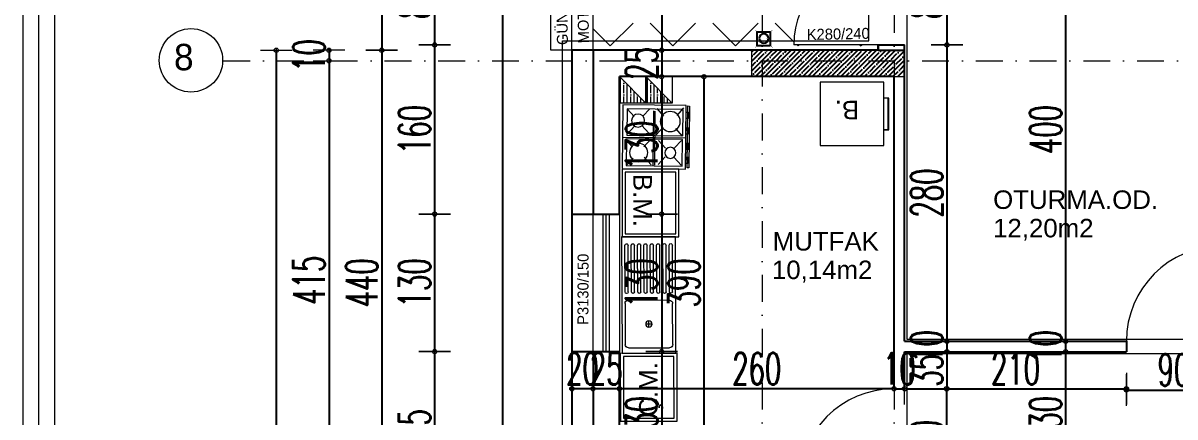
# Model space of a CAD drawing. Header units: millimetres. Extents: x -16104 to 67872, y -88009 to 12107.
# Drawn here: x 13905 to 14996, y 11078 to 11451 of the extents above; entities that cross this region are included whole.
import ezdxf

# ---------------------------------------------------------------- set-up
doc = ezdxf.new("R2010")
doc.units = ezdxf.units.MM
doc.linetypes.add('ACAD_ISO07W100', pattern=[3, 0, -3])
doc.linetypes.add('DASHDOTX2', pattern=[50.8, 25.4, -12.7, 0, -12.7])
doc.layers.get('0').update_dxf_attribs({"color": 241})
for name, color, linetype, lineweight in [('AKS', 1, 'ACAD_ISO07W100', 5), ('akslar', 144, 'Continuous', 20), ('baca', 46, 'Continuous', 5), ('balkon', 6, 'Continuous', 5), ('c05', 32, 'Continuous', 13), ('duvar', 123, 'Continuous', 25), ('emsal&kolon', 1, 'Continuous', 5), ('kapı', 3, 'Continuous', 5), ('OLCU', 54, 'Continuous', 13), ('pencere', 5, 'Continuous', 5), ('POZ', 36, 'Continuous', 18), ('SıVA', 40, 'Continuous', 9), ('tefriş', 30, 'Continuous', 5), ('ÖLÇÜ', 252, 'Continuous', 20)]:
    doc.layers.add(name, color=color, linetype=linetype, lineweight=lineweight)
doc.styles.add('DIM', font='Txttw.shx', dxfattribs={"width": 0.6})
doc.styles.add('M2', font='stylu.ttf', dxfattribs={"height": 10})
doc.dimstyles.new('50', dxfattribs={"dimscale": 0, "dimtxt": 30, "dimasz": 1, "dimexe": 0, "dimexo": 2, "dimgap": 4, "dimtad": 1, "dimdec": 0, "dimzin": 0, "dimdsep": 46, "dimtxsty": 'DIM', "dimblk1": 'DOT', "dimblk2": 'DOT', "dimsah": 1, "dimcen": 1.5, "dimdle": 3, "dimse1": 1, "dimse2": 1, "dimclrd": 256, "dimclre": 9, "dimclrt": 256, "dimadec": 0, "dimazin": 0, "dimtfac": 0.24, "dimtdec": 0, "dimtix": 1, "dimtmove": 2, "dimatfit": 3, "dimldrblk": 'DOT', "dimfxl": 0, "dimtolj": 1, "dimtzin": 15, "dimarcsym": 0})

# ---------------------------------------------------------------- blocks, each defined once
blk = doc.blocks.new('DOT')
for p, q in [((0, 15), (0, -15)), ((-2, 0), (0, 0)), ((2, 0), (0, 0))]:
    blk.add_line(p, q)
blk.add_circle((0, 0), 2)
blk = doc.blocks.new('*D4338')
at = {"layer": 'Defpoints', "color": 0, "transparency": 16777216}
for p in [(14509.7, 11575), (14509.7, 11425), (14509.7, 11425)]:
    blk.add_point(p, dxfattribs=at)
at = {"layer": 'OLCU', "lineweight": -2, "transparency": 16777216}
blk.add_line((14509.7, 11574), (14509.7, 11426), dxfattribs=at)
for p, rotation in [((14509.7, 11575), 90), ((14509.7, 11425), 270)]:
    blk.add_blockref('DOT', p, dxfattribs=dict(at, rotation=rotation))
at = {"layer": 'OLCU', "transparency": 16777216, "insert": (14490.7, 11500), "char_height": 30, "attachment_point": 5, "rotation": 90, "style": 'DIM'}
blk.add_mtext('\\A1;150', dxfattribs=at)
blk = doc.blocks.new('*D4339')
at = {"layer": 'Defpoints', "color": 0, "transparency": 16777216}
for p in [(14509.7, 11425), (14509.7, 11400), (14509.7, 11400)]:
    blk.add_point(p, dxfattribs=at)
at = {"layer": 'OLCU', "lineweight": -2, "transparency": 16777216}
for p, q in [((14509.7, 11426), (14509.7, 11427)), ((14509.7, 11425), (14509.7, 11400)), ((14509.7, 11399), (14509.7, 11398))]:
    blk.add_line(p, q, dxfattribs=at)
for p, rotation in [((14509.7, 11425), 270), ((14509.7, 11400), 90)]:
    blk.add_blockref('DOT', p, dxfattribs=dict(at, rotation=rotation))
at = {"layer": 'OLCU', "transparency": 16777216, "insert": (14490.7, 11412.5), "char_height": 30, "attachment_point": 5, "rotation": 90, "style": 'DIM'}
blk.add_mtext('\\A1;25', dxfattribs=at)
blk = doc.blocks.new('*D4340')
at = {"layer": 'Defpoints', "color": 0, "transparency": 16777216}
for p in [(14469.7, 11400), (14469.7, 11269.9), (14509.7, 11269.9)]:
    blk.add_point(p, dxfattribs=at)
at = {"layer": 'OLCU', "lineweight": -2, "transparency": 16777216}
blk.add_line((14509.7, 11399), (14509.7, 11270.9), dxfattribs=at)
for p, rotation in [((14509.7, 11400), 90), ((14509.7, 11269.9), 270)]:
    blk.add_blockref('DOT', p, dxfattribs=dict(at, rotation=rotation))
at = {"layer": 'OLCU', "transparency": 16777216, "insert": (14490.7, 11335), "char_height": 30, "attachment_point": 5, "rotation": 90, "style": 'DIM'}
blk.add_mtext('\\A1;130', dxfattribs=at)
blk = doc.blocks.new('*D4341')
at = {"layer": 'Defpoints', "color": 0, "transparency": 16777216}
for p in [(14469.7, 11269.9), (14469.7, 11139.9), (14509.7, 11139.9)]:
    blk.add_point(p, dxfattribs=at)
at = {"layer": 'OLCU', "lineweight": -2, "transparency": 16777216}
blk.add_line((14509.7, 11268.9), (14509.7, 11140.9), dxfattribs=at)
for p, rotation in [((14509.7, 11269.9), 90), ((14509.7, 11139.9), 270)]:
    blk.add_blockref('DOT', p, dxfattribs=dict(at, rotation=rotation))
at = {"layer": 'OLCU', "transparency": 16777216, "insert": (14490.7, 11204.9), "char_height": 30, "attachment_point": 5, "rotation": 90, "style": 'DIM'}
blk.add_mtext('\\A1;130', dxfattribs=at)
blk = doc.blocks.new('*D4027')
at = {"layer": 'Defpoints', "color": 0, "transparency": 16777216}
for p in [(14469.7, 11139.9), (14469.7, 11009.7), (14509.7, 11009.7)]:
    blk.add_point(p, dxfattribs=at)
at = {"layer": 'OLCU', "lineweight": -2, "transparency": 16777216}
blk.add_line((14509.7, 11138.9), (14509.7, 11010.7), dxfattribs=at)
for p, rotation in [((14509.7, 11139.9), 90), ((14509.7, 11009.7), 270)]:
    blk.add_blockref('DOT', p, dxfattribs=dict(at, rotation=rotation))
at = {"layer": 'OLCU', "transparency": 16777216, "insert": (14490.7, 11074.8), "char_height": 30, "attachment_point": 5, "rotation": 90, "style": 'DIM'}
blk.add_mtext('\\A1;130', dxfattribs=at)
blk = doc.blocks.new('*D4030')
at = {"layer": 'Defpoints', "color": 0, "transparency": 16777216}
for p in [(14519.7, 11400), (14524.7, 11009.7), (14549.7, 11009.7)]:
    blk.add_point(p, dxfattribs=at)
at = {"layer": 'OLCU', "lineweight": -2, "transparency": 16777216}
blk.add_line((14549.7, 11399), (14549.7, 11010.7), dxfattribs=at)
for p, rotation in [((14549.7, 11400), 90), ((14549.7, 11009.7), 270)]:
    blk.add_blockref('DOT', p, dxfattribs=dict(at, rotation=rotation))
at = {"layer": 'OLCU', "transparency": 16777216, "insert": (14530.7, 11204.9), "char_height": 30, "attachment_point": 5, "rotation": 90, "style": 'DIM'}
blk.add_mtext('\\A1;390', dxfattribs=at)
blk = doc.blocks.new('*D4037')
at = {"layer": 'Defpoints', "color": 0, "transparency": 16777216}
for p in [(14723, 11510), (14723, 11430), (14779.7, 11430)]:
    blk.add_point(p, dxfattribs=at)
at = {"layer": 'OLCU', "lineweight": -2, "transparency": 16777216}
blk.add_line((14779.7, 11509), (14779.7, 11431), dxfattribs=at)
for p, rotation in [((14779.7, 11510), 90), ((14779.7, 11430), 270)]:
    blk.add_blockref('DOT', p, dxfattribs=dict(at, rotation=rotation))
at = {"layer": 'OLCU', "transparency": 16777216, "insert": (14760.7, 11470), "char_height": 30, "attachment_point": 5, "rotation": 90, "style": 'DIM'}
blk.add_mtext('\\A1;80', dxfattribs=at)
blk = doc.blocks.new('*D4347')
at = {"layer": 'Defpoints', "color": 0, "transparency": 16777216}
for p in [(14739.7, 11430), (14739.7, 11149.7), (14779.7, 11149.7)]:
    blk.add_point(p, dxfattribs=at)
at = {"layer": 'OLCU', "lineweight": -2, "transparency": 16777216}
blk.add_line((14779.7, 11429), (14779.7, 11150.7), dxfattribs=at)
for p, rotation in [((14779.7, 11430), 90), ((14779.7, 11149.7), 270)]:
    blk.add_blockref('DOT', p, dxfattribs=dict(at, rotation=rotation))
at = {"layer": 'OLCU', "transparency": 16777216, "insert": (14760.7, 11289.9), "char_height": 30, "attachment_point": 5, "rotation": 90, "style": 'DIM'}
blk.add_mtext('\\A1;280', dxfattribs=at)
blk = doc.blocks.new('*D4038')
at = {"layer": 'Defpoints', "color": 0, "transparency": 16777216}
for p in [(14779.7, 11149.7), (14779.7, 11139.7), (14779.7, 11139.7)]:
    blk.add_point(p, dxfattribs=at)
at = {"layer": 'OLCU', "lineweight": -2, "transparency": 16777216}
for p, q in [((14779.7, 11150.7), (14779.7, 11151.7)), ((14779.7, 11149.7), (14779.7, 11139.7)), ((14779.7, 11138.7), (14779.7, 11137.7))]:
    blk.add_line(p, q, dxfattribs=at)
for p, rotation in [((14779.7, 11149.7), 270), ((14779.7, 11139.7), 90)]:
    blk.add_blockref('DOT', p, dxfattribs=dict(at, rotation=rotation))
at = {"layer": 'OLCU', "transparency": 16777216, "insert": (14760.7, 11144.7), "char_height": 30, "attachment_point": 5, "rotation": 90, "style": 'DIM'}
blk.add_mtext('\\A1;10', dxfattribs=at)
blk = doc.blocks.new('*D4348')
at = {"layer": 'Defpoints', "color": 0, "transparency": 16777216}
for p in [(14739.7, 11139.7), (14739.7, 11104.7), (14779.7, 11104.7)]:
    blk.add_point(p, dxfattribs=at)
at = {"layer": 'OLCU', "lineweight": -2, "transparency": 16777216}
for p, q in [((14779.7, 11140.7), (14779.7, 11141.7)), ((14779.7, 11139.7), (14779.7, 11104.7)), ((14779.7, 11103.7), (14779.7, 11102.7))]:
    blk.add_line(p, q, dxfattribs=at)
for p, rotation in [((14779.7, 11139.7), 270), ((14779.7, 11104.7), 90)]:
    blk.add_blockref('DOT', p, dxfattribs=dict(at, rotation=rotation))
at = {"layer": 'OLCU', "transparency": 16777216, "insert": (14760.7, 11122.2), "char_height": 30, "attachment_point": 5, "rotation": 90, "style": 'DIM'}
blk.add_mtext('\\A1;35', dxfattribs=at)
blk = doc.blocks.new('*D4039')
at = {"layer": 'Defpoints', "color": 0, "transparency": 16777216}
for p in [(14739.7, 11104.7), (14739.7, 11014.7), (14779.3, 11014.7)]:
    blk.add_point(p, dxfattribs=at)
at = {"layer": 'OLCU', "lineweight": -2, "transparency": 16777216}
blk.add_line((14779.3, 11103.7), (14779.3, 11015.7), dxfattribs=at)
for p, rotation in [((14779.3, 11104.7), 90), ((14779.3, 11014.7), 270)]:
    blk.add_blockref('DOT', p, dxfattribs=dict(at, rotation=rotation))
at = {"layer": 'OLCU', "transparency": 16777216, "insert": (14760.3, 11059.7), "char_height": 30, "attachment_point": 5, "rotation": 90, "style": 'DIM'}
blk.add_mtext('\\A1;90', dxfattribs=at)
blk = doc.blocks.new('*D4349')
at = {"layer": 'Defpoints', "color": 0, "transparency": 16777216}
for p in [(14892.2, 11550), (14892.2, 11149.7), (14892.2, 11149.7)]:
    blk.add_point(p, dxfattribs=at)
at = {"layer": 'OLCU', "lineweight": -2, "transparency": 16777216}
blk.add_line((14892.2, 11549), (14892.2, 11150.7), dxfattribs=at)
for p, rotation in [((14892.2, 11550), 90), ((14892.2, 11149.7), 270)]:
    blk.add_blockref('DOT', p, dxfattribs=dict(at, rotation=rotation))
at = {"layer": 'OLCU', "transparency": 16777216, "insert": (14873.2, 11349.9), "char_height": 30, "attachment_point": 5, "rotation": 90, "style": 'DIM'}
blk.add_mtext('\\A1;400', dxfattribs=at)
blk = doc.blocks.new('*D4044')
at = {"layer": 'Defpoints', "color": 0, "transparency": 16777216}
for p in [(14892.2, 11149.7), (14892.2, 11139.7), (14892.2, 11139.7)]:
    blk.add_point(p, dxfattribs=at)
at = {"layer": 'OLCU', "lineweight": -2, "transparency": 16777216}
for p, q in [((14892.2, 11150.7), (14892.2, 11151.7)), ((14892.2, 11149.7), (14892.2, 11139.7)), ((14892.2, 11138.7), (14892.2, 11137.7))]:
    blk.add_line(p, q, dxfattribs=at)
for p, rotation in [((14892.2, 11149.7), 270), ((14892.2, 11139.7), 90)]:
    blk.add_blockref('DOT', p, dxfattribs=dict(at, rotation=rotation))
at = {"layer": 'OLCU', "transparency": 16777216, "insert": (14873.2, 11144.7), "char_height": 30, "attachment_point": 5, "rotation": 90, "style": 'DIM'}
blk.add_mtext('\\A1;10', dxfattribs=at)
blk = doc.blocks.new('*D4045')
at = {"layer": 'Defpoints', "color": 0, "transparency": 16777216}
for p in [(14892.2, 11139.7), (14892.2, 11009.7), (14892.2, 11009.7)]:
    blk.add_point(p, dxfattribs=at)
at = {"layer": 'OLCU', "lineweight": -2, "transparency": 16777216}
blk.add_line((14892.2, 11138.7), (14892.2, 11010.7), dxfattribs=at)
for p, rotation in [((14892.2, 11139.7), 90), ((14892.2, 11009.7), 270)]:
    blk.add_blockref('DOT', p, dxfattribs=dict(at, rotation=rotation))
at = {"layer": 'OLCU', "transparency": 16777216, "insert": (14873.2, 11074.7), "char_height": 30, "attachment_point": 5, "rotation": 90, "style": 'DIM'}
blk.add_mtext('\\A1;130', dxfattribs=at)
blk = doc.blocks.new('*D4083')
at = {"layer": 'Defpoints', "color": 0, "transparency": 16777216}
for p in [(14729.7, 11104.7), (14739.7, 11104.7), (14739.7, 11104.7)]:
    blk.add_point(p, dxfattribs=at)
at = {"layer": 'OLCU', "lineweight": -2, "transparency": 16777216}
for p, q in [((14728.7, 11104.7), (14727.7, 11104.7)), ((14729.7, 11104.7), (14739.7, 11104.7)), ((14740.7, 11104.7), (14741.7, 11104.7))]:
    blk.add_line(p, q, dxfattribs=at)
blk.add_blockref('DOT', (14729.7, 11104.7), dxfattribs=at)
at = {"layer": 'OLCU', "lineweight": -2, "transparency": 16777216, "rotation": 180}
blk.add_blockref('DOT', (14739.7, 11104.7), dxfattribs=at)
at = {"layer": 'OLCU', "transparency": 16777216, "insert": (14734.7, 11123.7), "char_height": 30, "attachment_point": 5, "style": 'DIM'}
blk.add_mtext('\\A1;10', dxfattribs=at)
blk = doc.blocks.new('*D4084')
at = {"layer": 'Defpoints', "color": 0, "transparency": 16777216}
for p in [(14469.7, 11104.7), (14469.7, 11104.7), (14729.7, 11104.7)]:
    blk.add_point(p, dxfattribs=at)
at = {"layer": 'OLCU', "lineweight": -2, "transparency": 16777216}
blk.add_line((14728.7, 11104.7), (14470.7, 11104.7), dxfattribs=at)
at = {"layer": 'OLCU', "lineweight": -2, "transparency": 16777216, "rotation": 180}
blk.add_blockref('DOT', (14469.7, 11104.7), dxfattribs=at)
at = {"layer": 'OLCU', "lineweight": -2, "transparency": 16777216}
blk.add_blockref('DOT', (14729.7, 11104.7), dxfattribs=at)
at = {"layer": 'OLCU', "transparency": 16777216, "insert": (14599.7, 11123.7), "char_height": 30, "attachment_point": 5, "style": 'DIM'}
blk.add_mtext('\\A1;260', dxfattribs=at)
blk = doc.blocks.new('*D4085')
at = {"layer": 'Defpoints', "color": 0, "transparency": 16777216}
for p in [(14444.7, 11104.7), (14444.7, 11104.7), (14469.7, 11104.7)]:
    blk.add_point(p, dxfattribs=at)
at = {"layer": 'OLCU', "lineweight": -2, "transparency": 16777216}
for p, q in [((14443.7, 11104.7), (14442.7, 11104.7)), ((14469.7, 11104.7), (14444.7, 11104.7)), ((14470.7, 11104.7), (14471.7, 11104.7))]:
    blk.add_line(p, q, dxfattribs=at)
blk.add_blockref('DOT', (14444.7, 11104.7), dxfattribs=at)
at = {"layer": 'OLCU', "lineweight": -2, "transparency": 16777216, "rotation": 180}
blk.add_blockref('DOT', (14469.7, 11104.7), dxfattribs=at)
at = {"layer": 'OLCU', "transparency": 16777216, "insert": (14457.2, 11123.7), "char_height": 30, "attachment_point": 5, "style": 'DIM'}
blk.add_mtext('\\A1;25', dxfattribs=at)
blk = doc.blocks.new('*D4086')
at = {"layer": 'Defpoints', "color": 0, "transparency": 16777216}
for p in [(14424.7, 11104.7), (14424.7, 11104.7), (14444.7, 11104.7)]:
    blk.add_point(p, dxfattribs=at)
at = {"layer": 'OLCU', "lineweight": -2, "transparency": 16777216}
for p, q in [((14423.7, 11104.7), (14422.7, 11104.7)), ((14444.7, 11104.7), (14424.7, 11104.7)), ((14445.7, 11104.7), (14446.7, 11104.7))]:
    blk.add_line(p, q, dxfattribs=at)
blk.add_blockref('DOT', (14424.7, 11104.7), dxfattribs=at)
at = {"layer": 'OLCU', "lineweight": -2, "transparency": 16777216, "rotation": 180}
blk.add_blockref('DOT', (14444.7, 11104.7), dxfattribs=at)
at = {"layer": 'OLCU', "transparency": 16777216, "insert": (14434.7, 11123.7), "char_height": 30, "attachment_point": 5, "style": 'DIM'}
blk.add_mtext('\\A1;20', dxfattribs=at)
blk = doc.blocks.new('*D4382')
at = {"layer": 'Defpoints', "color": 0, "transparency": 16777216}
for p in [(14739.7, 11139.7), (14949.7, 11139.7), (14949.7, 11104.8)]:
    blk.add_point(p, dxfattribs=at)
at = {"layer": 'OLCU', "lineweight": -2, "transparency": 16777216}
blk.add_line((14740.7, 11104.8), (14948.7, 11104.8), dxfattribs=at)
at = {"layer": 'OLCU', "lineweight": -2, "transparency": 16777216, "rotation": 180}
blk.add_blockref('DOT', (14739.7, 11104.8), dxfattribs=at)
at = {"layer": 'OLCU', "lineweight": -2, "transparency": 16777216}
blk.add_blockref('DOT', (14949.7, 11104.8), dxfattribs=at)
at = {"layer": 'OLCU', "transparency": 16777216, "insert": (14844.7, 11123.8), "char_height": 30, "attachment_point": 5, "style": 'DIM'}
blk.add_mtext('\\A1;210', dxfattribs=at)
blk = doc.blocks.new('*D4383')
at = {"layer": 'Defpoints', "color": 0, "transparency": 16777216}
for p in [(14949.7, 11139.7), (15039.7, 11139.7), (15039.7, 11103.5)]:
    blk.add_point(p, dxfattribs=at)
at = {"layer": 'OLCU', "lineweight": -2, "transparency": 16777216}
blk.add_line((14950.7, 11103.5), (15038.7, 11103.5), dxfattribs=at)
at = {"layer": 'OLCU', "lineweight": -2, "transparency": 16777216, "rotation": 180}
blk.add_blockref('DOT', (14949.7, 11103.5), dxfattribs=at)
at = {"layer": 'OLCU', "lineweight": -2, "transparency": 16777216}
blk.add_blockref('DOT', (15039.7, 11103.5), dxfattribs=at)
at = {"layer": 'OLCU', "transparency": 16777216, "insert": (14994.7, 11122.5), "char_height": 30, "attachment_point": 5, "style": 'DIM'}
blk.add_mtext('\\A1;90', dxfattribs=at)
blk = doc.blocks.new('*D4180')
at = {"layer": 'Defpoints', "color": 0, "transparency": 16777216}
for p in [(14594.7, 11790), (14604.7, 10777.8), (14604.7, 10742.8)]:
    blk.add_point(p, dxfattribs=at)
at = {"layer": 'OLCU', "lineweight": -2, "transparency": 16777216}
for p, q in [((14593.7, 10777.8), (14592.7, 10777.8)), ((14594.7, 10777.8), (14604.7, 10777.8)), ((14605.7, 10777.8), (14606.7, 10777.8))]:
    blk.add_line(p, q, dxfattribs=at)
blk.add_blockref('DOT', (14594.7, 10777.8), dxfattribs=at)
at = {"layer": 'OLCU', "lineweight": -2, "transparency": 16777216, "rotation": 180}
blk.add_blockref('DOT', (14604.7, 10777.8), dxfattribs=at)
at = {"layer": 'OLCU', "transparency": 16777216, "insert": (14599.7, 10796.8), "char_height": 30, "attachment_point": 5, "style": 'DIM'}
blk.add_mtext('\\A1;10', dxfattribs=at)
blk = doc.blocks.new('*D4182')
at = {"layer": 'Defpoints', "color": 0, "transparency": 16777216}
for p in [(14729.7, 11825), (15234.7, 11825), (15234.7, 10777.8)]:
    blk.add_point(p, dxfattribs=at)
at = {"layer": 'OLCU', "lineweight": -2, "transparency": 16777216}
blk.add_line((14730.7, 11825), (15233.7, 11825), dxfattribs=at)
at = {"layer": 'OLCU', "lineweight": -2, "transparency": 16777216, "rotation": 180}
blk.add_blockref('DOT', (14729.7, 11825), dxfattribs=at)
at = {"layer": 'OLCU', "lineweight": -2, "transparency": 16777216}
blk.add_blockref('DOT', (15234.7, 11825), dxfattribs=at)
at = {"layer": 'OLCU', "transparency": 16777216, "insert": (14982.2, 11844), "char_height": 30, "attachment_point": 5, "style": 'DIM'}
blk.add_mtext('\\A1;505', dxfattribs=at)
blk = doc.blocks.new('*D4190')
at = {"layer": 'Defpoints', "color": 0, "transparency": 16777216}
for p in [(14344.7, 11269.9), (14294.7, 11139.9), (14344.7, 11139.9)]:
    blk.add_point(p, dxfattribs=at)
at = {"layer": 'OLCU', "lineweight": -2, "transparency": 16777216}
blk.add_line((14294.7, 11268.9), (14294.7, 11140.9), dxfattribs=at)
for p, rotation in [((14294.7, 11269.9), 90), ((14294.7, 11139.9), 270)]:
    blk.add_blockref('DOT', p, dxfattribs=dict(at, rotation=rotation))
at = {"layer": 'OLCU', "transparency": 16777216, "insert": (14275.7, 11204.9), "char_height": 30, "attachment_point": 5, "rotation": 90, "style": 'DIM'}
blk.add_mtext('\\A1;130', dxfattribs=at)
blk = doc.blocks.new('*D4191')
at = {"layer": 'Defpoints', "color": 0, "transparency": 16777216}
for p in [(14344.7, 11139.9), (14294.7, 10984.7), (14344.7, 10984.7)]:
    blk.add_point(p, dxfattribs=at)
at = {"layer": 'OLCU', "lineweight": -2, "transparency": 16777216}
blk.add_line((14294.7, 11138.9), (14294.7, 10985.7), dxfattribs=at)
for p, rotation in [((14294.7, 11139.9), 90), ((14294.7, 10984.7), 270)]:
    blk.add_blockref('DOT', p, dxfattribs=dict(at, rotation=rotation))
at = {"layer": 'OLCU', "transparency": 16777216, "insert": (14275.7, 11062.3), "char_height": 30, "attachment_point": 5, "rotation": 90, "style": 'DIM'}
blk.add_mtext('\\A1;155', dxfattribs=at)
blk = doc.blocks.new('*D4200')
at = {"layer": 'Defpoints', "color": 0, "transparency": 16777216}
for p in [(14179.7, 11425), (14144.7, 9615.5), (14179.7, 9615.5)]:
    blk.add_point(p, dxfattribs=at)
at = {"layer": 'OLCU', "lineweight": -2, "transparency": 16777216}
blk.add_line((14144.7, 11424), (14144.7, 9616.5), dxfattribs=at)
for p, rotation in [((14144.7, 11425), 90), ((14144.7, 9615.5), 270)]:
    blk.add_blockref('DOT', p, dxfattribs=dict(at, rotation=rotation))
at = {"layer": 'OLCU', "transparency": 16777216, "insert": (14125.7, 10520.3), "char_height": 30, "attachment_point": 5, "rotation": 90, "style": 'DIM'}
blk.add_mtext('\\A1;1810', dxfattribs=at)
blk = doc.blocks.new('*D4226')
at = {"layer": 'Defpoints', "color": 0, "transparency": 16777216}
for p in [(14344.7, 11510), (14294.7, 11430), (14344.7, 11430)]:
    blk.add_point(p, dxfattribs=at)
at = {"layer": 'OLCU', "lineweight": -2, "transparency": 16777216}
blk.add_line((14294.7, 11509), (14294.7, 11431), dxfattribs=at)
for p, rotation in [((14294.7, 11510), 90), ((14294.7, 11430), 270)]:
    blk.add_blockref('DOT', p, dxfattribs=dict(at, rotation=rotation))
at = {"layer": 'OLCU', "transparency": 16777216, "insert": (14275.7, 11470), "char_height": 30, "attachment_point": 5, "rotation": 90, "style": 'DIM'}
blk.add_mtext('\\A1;80', dxfattribs=at)
blk = doc.blocks.new('*D4227')
at = {"layer": 'Defpoints', "color": 0, "transparency": 16777216}
for p in [(14344.7, 11430), (14294.7, 11269.9), (14344.7, 11269.9)]:
    blk.add_point(p, dxfattribs=at)
at = {"layer": 'OLCU', "lineweight": -2, "transparency": 16777216}
blk.add_line((14294.7, 11429), (14294.7, 11270.9), dxfattribs=at)
for p, rotation in [((14294.7, 11430), 90), ((14294.7, 11269.9), 270)]:
    blk.add_blockref('DOT', p, dxfattribs=dict(at, rotation=rotation))
at = {"layer": 'OLCU', "transparency": 16777216, "insert": (14275.7, 11350), "char_height": 30, "attachment_point": 5, "rotation": 90, "style": 'DIM'}
blk.add_mtext('\\A1;160', dxfattribs=at)
blk = doc.blocks.new('*D4234')
at = {"layer": 'Defpoints', "color": 0, "transparency": 16777216}
for p in [(14344.7, 11425), (14244.7, 10984.7), (14344.7, 10984.7)]:
    blk.add_point(p, dxfattribs=at)
at = {"layer": 'OLCU', "lineweight": -2, "transparency": 16777216}
blk.add_line((14244.7, 11424), (14244.7, 10985.7), dxfattribs=at)
for p, rotation in [((14244.7, 11425), 90), ((14244.7, 10984.7), 270)]:
    blk.add_blockref('DOT', p, dxfattribs=dict(at, rotation=rotation))
at = {"layer": 'OLCU', "transparency": 16777216, "insert": (14225.7, 11204.9), "char_height": 30, "attachment_point": 5, "rotation": 90, "style": 'DIM'}
blk.add_mtext('\\A1;440', dxfattribs=at)
blk = doc.blocks.new('*D4235')
at = {"layer": 'Defpoints', "color": 0, "transparency": 16777216}
for p in [(14344.7, 11575), (14244.7, 11425), (14344.7, 11425)]:
    blk.add_point(p, dxfattribs=at)
at = {"layer": 'OLCU', "lineweight": -2, "transparency": 16777216}
blk.add_line((14244.7, 11574), (14244.7, 11426), dxfattribs=at)
for p, rotation in [((14244.7, 11575), 90), ((14244.7, 11425), 270)]:
    blk.add_blockref('DOT', p, dxfattribs=dict(at, rotation=rotation))
at = {"layer": 'OLCU', "transparency": 16777216, "insert": (14225.7, 11500), "char_height": 30, "attachment_point": 5, "rotation": 90, "style": 'DIM'}
blk.add_mtext('\\A1;150', dxfattribs=at)
blk = doc.blocks.new('ocak')
at = {"layer": 'tefriş', "linetype": 'Continuous'}
for p, q in [((16296.7, -4660.2), (16356.7, -4660.2)), ((16296.7, -4720.2), (16296.7, -4660.2)), ((16300.3, -4664.4), (16325.2, -4664.4)), ((16300.3, -4717.4), (16300.3, -4664.4)), ((16307.5, -4670.9), (16300.3, -4664.4)), ((16316.6, -4671.6), (16323.8, -4665.1)), ((16325.2, -4664.4), (16325.2, -4717.4)), ((16327.1, -4660.2), (16327.1, -4720.2)), ((16336, -4669.4), (16328.8, -4663)), ((16328.8, -4664), (16354.1, -4664)), ((16328.8, -4717), (16328.8, -4664)), ((16346.9, -4670.5), (16354.1, -4664)), ((16354.1, -4664), (16354.1, -4717)), ((16356.7, -4660.2), (16356.7, -4720.2)), ((16323, -4685), (16315.8, -4678.5)), ((16300, -4685.7), (16307.2, -4679.2)), ((16302.1, -4689.3), (16353.4, -4689.3)), ((16328.8, -4687.1), (16336, -4680.6)), ((16353, -4687.5), (16345.8, -4681)), ((16306.8, -4699), (16299.6, -4692.6)), ((16302.1, -4690.7), (16353.4, -4690.7)), ((16317.3, -4698.7), (16324.5, -4692.2)), ((16337.1, -4700.9), (16329.9, -4694.3)), ((16345.4, -4700.9), (16352.7, -4694.3)), ((16298.9, -4717.8), (16306.1, -4711.3)), ((16325.6, -4717.1), (16318.4, -4710.6)), ((16329.6, -4716), (16336.8, -4709.5)), ((16353, -4716), (16345.8, -4709.5)), ((16356.7, -4720.2), (16296.7, -4720.2)), ((16297, -4721.7), (16297, -4723.2)), ((16355.5, -4721.7), (16297, -4721.7)), ((16325.2, -4717.4), (16300.3, -4717.4)), ((16308.9, -4720.3), (16302.8, -4720.3)), ((16302.8, -4720.3), (16302.8, -4722.5)), ((16302.8, -4722.5), (16308.9, -4722.5)), ((16308.9, -4722.5), (16308.9, -4720.3)), ((16317.6, -4720.3), (16317.6, -4722.5)), ((16323.8, -4720.3), (16317.6, -4720.3)), ((16317.6, -4722.5), (16323.8, -4722.5)), ((16323.8, -4722.5), (16323.8, -4720.3)), ((16354.1, -4717), (16328.8, -4717)), ((16338.2, -4720.6), (16332.1, -4720.6)), ((16332.1, -4720.6), (16332.1, -4722.8)), ((16338.2, -4722.8), (16338.2, -4720.6)), ((16345.4, -4720.3), (16345.4, -4722.5)), ((16351.5, -4720.3), (16345.4, -4720.3)), ((16345.4, -4722.5), (16351.5, -4722.5)), ((16351.5, -4722.5), (16351.5, -4720.3)), ((16355.5, -4723.2), (16355.5, -4721.7)), ((16297, -4723.2), (16355.5, -4723.2)), ((16332.1, -4722.8), (16338.2, -4722.8))]:
    blk.add_line(p, q, dxfattribs=at).dxf.unprotected_set("ltscale", 0)
for centre, radius in [((16341.6, -4675.7), 8.68), ((16311.3, -4674.8), 6.15), ((16311.9, -4705.3), 9.47), ((16341.5, -4705.7), 5.22)]:
    blk.add_circle(centre, radius, dxfattribs=at).dxf.unprotected_set("ltscale", 0)
blk = doc.blocks.new('öu')
at = {"layer": 'tefriş'}
for points in [[(2091, -468.9), (2091, -404.7), (2037.2, -404.7), (2037.2, -468.9)], [(2088, -465.9), (2088, -407.7), (2040.2, -407.7), (2040.2, -465.9)]]:
    blk.add_lwpolyline(points, close=True, dxfattribs=at)
at = {"layer": 'tefriş', "insert": (2047.9, -459.4), "char_height": 17.5, "width": 1076.841, "attachment_point": 9, "rotation": 270}
blk.add_mtext('{\\fArial|b0|i0|c162|p34;B.M.}', dxfattribs=at)
blk = doc.blocks.new('nb')
at = {"layer": 'tefriş'}
for points in [[(2093.6, -356.3), (2093.6, -292.1), (2039.8, -292.1), (2039.8, -356.3)], [(2090.6, -353.3), (2090.6, -295.1), (2042.8, -295.1), (2042.8, -353.3)]]:
    blk.add_lwpolyline(points, close=True, dxfattribs=at)
at = {"layer": 'tefriş', "insert": (2053, -348), "char_height": 17.5, "width": 1076.841, "attachment_point": 9, "rotation": 270}
blk.add_mtext('{\\fArial|b0|i0|c162|p34;Ç.M.}', dxfattribs=at)
blk = doc.blocks.new('new block')
at = {"layer": 'tefriş'}
for p, q in [((1269.9, 5670.3), (1379.9, 5670.3)), ((1269.9, 5619.3), (1269.9, 5670.3)), ((1274.9, 5625.3), (1274.9, 5664.3)), ((1277.9, 5667.3), (1316.9, 5667.3)), ((1319.9, 5664.3), (1319.9, 5625.3)), ((1327.9, 5667.3), (1371.9, 5667.3)), ((1327.9, 5664.3), (1371.9, 5664.3)), ((1327.9, 5661.3), (1371.9, 5661.3)), ((1379.9, 5670.3), (1379.9, 5619.3)), ((1327.9, 5658.3), (1371.9, 5658.3)), ((1327.9, 5655.3), (1371.9, 5655.3)), ((1327.9, 5652.3), (1371.9, 5652.3)), ((1294.4, 5644.8), (1300.4, 5644.8)), ((1297.4, 5647.8), (1297.4, 5641.8)), ((1327.9, 5649.3), (1371.9, 5649.3)), ((1327.9, 5646.3), (1371.9, 5646.3)), ((1327.9, 5643.3), (1371.9, 5643.3)), ((1327.9, 5640.3), (1371.9, 5640.3)), ((1327.9, 5637.3), (1371.9, 5637.3)), ((1327.9, 5634.3), (1371.9, 5634.3)), ((1327.9, 5631.3), (1371.9, 5631.3)), ((1327.9, 5628.3), (1371.9, 5628.3)), ((1379.9, 5619.3), (1269.9, 5619.3)), ((1316.9, 5622.3), (1277.9, 5622.3)), ((1327.9, 5625.3), (1371.9, 5625.3)), ((1327.9, 5622.3), (1371.9, 5622.3))]:
    blk.add_line(p, q, dxfattribs=at)
blk.add_circle((1297.4, 5644.8), 3, dxfattribs=at)
for centre, radius, start, end in [((1277.9, 5664.3), 3, 90, 180), ((1316.9, 5664.3), 3, 0, 90), ((1327.9, 5665.8), 1.5, 90, 270), ((1327.9, 5659.8), 1.5, 90, 270), ((1371.9, 5665.8), 1.5, 270, 90), ((1371.9, 5659.8), 1.5, 270, 90), ((1327.9, 5653.8), 1.5, 90, 270), ((1371.9, 5653.8), 1.5, 270, 90), ((1327.9, 5647.8), 1.5, 90, 270), ((1327.9, 5641.8), 1.5, 90, 270), ((1371.9, 5647.8), 1.5, 270, 90), ((1371.9, 5641.8), 1.5, 270, 90), ((1327.9, 5635.8), 1.5, 90, 270), ((1327.9, 5629.8), 1.5, 90, 270), ((1371.9, 5635.8), 1.5, 270, 90), ((1371.9, 5629.8), 1.5, 270, 90), ((1277.9, 5625.3), 3, 180, 270), ((1316.9, 5625.3), 3, 270, 0), ((1327.9, 5623.8), 1.5, 90, 270), ((1371.9, 5623.8), 1.5, 270, 90)]:
    blk.add_arc(centre, radius, start, end, dxfattribs=at)
blk = doc.blocks.new('*D4267')
at = {"layer": 'Defpoints', "color": 0, "transparency": 16777216}
for p in [(14244.7, 11425), (14194.7, 11415), (14244.7, 11415)]:
    blk.add_point(p, dxfattribs=at)
at = {"layer": 'OLCU', "lineweight": -2, "transparency": 16777216}
for p, q in [((14194.7, 11426), (14194.7, 11427)), ((14194.7, 11425), (14194.7, 11415)), ((14194.7, 11414), (14194.7, 11413))]:
    blk.add_line(p, q, dxfattribs=at)
for p, rotation in [((14194.7, 11425), 270), ((14194.7, 11415), 90)]:
    blk.add_blockref('DOT', p, dxfattribs=dict(at, rotation=rotation))
at = {"layer": 'OLCU', "transparency": 16777216, "insert": (14175.7, 11420), "char_height": 30, "attachment_point": 5, "rotation": 90, "style": 'DIM'}
blk.add_mtext('\\A1;10', dxfattribs=at)
blk = doc.blocks.new('*D4268')
at = {"layer": 'Defpoints', "color": 0, "transparency": 16777216}
for p in [(14194.7, 11415), (14194.7, 10999.7), (14194.7, 10999.7)]:
    blk.add_point(p, dxfattribs=at)
at = {"layer": 'OLCU', "lineweight": -2, "transparency": 16777216}
blk.add_line((14194.7, 11414), (14194.7, 11000.7), dxfattribs=at)
for p, rotation in [((14194.7, 11415), 90), ((14194.7, 10999.7), 270)]:
    blk.add_blockref('DOT', p, dxfattribs=dict(at, rotation=rotation))
at = {"layer": 'OLCU', "transparency": 16777216, "insert": (14175.7, 11207.4), "char_height": 30, "attachment_point": 5, "rotation": 90, "style": 'DIM'}
blk.add_mtext('\\A1;415', dxfattribs=at)
blk = doc.blocks.new('*D4279')
at = {"layer": 'Defpoints', "color": 0, "transparency": 16777216}
for p in [(14359.4, 11575), (14359.4, 11575), (14359.4, 9465.5)]:
    blk.add_point(p, dxfattribs=at)
at = {"layer": 'OLCU', "lineweight": -2, "transparency": 16777216}
blk.add_line((14359.4, 9466.5), (14359.4, 11574), dxfattribs=at)
for p, rotation in [((14359.4, 11575), 90), ((14359.4, 9465.5), 270)]:
    blk.add_blockref('DOT', p, dxfattribs=dict(at, rotation=rotation))
at = {"layer": 'OLCU', "transparency": 16777216, "insert": (14340.4, 10520.3), "char_height": 30, "attachment_point": 5, "rotation": 90, "style": 'DIM'}
blk.add_mtext('\\A1;2110', dxfattribs=at)
blk = doc.blocks.new('A$C412C2498')
at = {"color": 5, "const_width": 0.6}
for points in [[(3.6, 24.3), (0.2, 27)], [(23.8, 24.3), (27.3, 27)], [(3.6, 3), (0.2, 0.2)], [(23.8, 3), (27.3, 0.2)]]:
    blk.add_lwpolyline(points, dxfattribs=at)
at = {"color": 5}
blk.add_lwpolyline([(23.8, 24.3), (3.6, 24.3), (3.6, 3), (23.8, 3)], close=True, dxfattribs=at)
at = {"const_width": 0.1}
for points in [[(6.7, 12.2), (14.6, 20.2)], [(6.8, 14.5), (12.4, 20.1)], [(7.1, 10.4), (16.4, 19.7)], [(7.9, 9.1), (17.8, 19)], [(8.8, 8), (18.9, 18.1)], [(10, 7.1), (19.8, 16.9)], [(11.3, 6.4), (20.4, 15.6)], [(13, 6), (20.8, 13.8)], [(14.8, 6.1), (20.8, 12.1)], [(17.4, 7), (19.8, 9.4)]]:
    blk.add_lwpolyline(points, dxfattribs=at)
blk.add_circle((13.7, 13.1), 7.12)
blk = doc.blocks.new('A$C5E2C1EC0')
at = {"xscale": 0.6105719971092185, "yscale": 0.6105719971092185, "zscale": 0.6105719971092185}
blk.add_blockref('A$C412C2498', (0, 0), dxfattribs=at)

msp = doc.modelspace()

# ---------------------------------------------------------------- hatches: boundary and pattern name
h = msp.add_hatch()
h.set_pattern_fill('ANSI35,_O', color=256)
h.set_pattern_definition([(45, (3602.555, 0), (-4.490128, 4.490128), []), (45, (3607.0454, 0), (-4.490128, 4.490128), [7.9375, -1.5875, 0, -1.5875])])
h.paths.add_polyline_path([(14729.7, 11425), (14714.7, 11425), (14604.7, 11425), (14604.7, 11415), (14729.7, 11415)])
h.paths.add_polyline_path([(14604.7, 11425), (14594.7, 11425), (14594.7, 11415), (14604.7, 11415)])
h.paths.add_polyline_path([(14604.7, 11415), (14594.7, 11415), (14594.7, 11400), (14604.7, 11400)])
h.paths.add_polyline_path([(14729.7, 11415), (14604.7, 11415), (14604.7, 11400), (14729.7, 11400)])
h.paths.add_polyline_path([(14739.7, 11415), (14729.7, 11415), (14729.7, 11400), (14739.7, 11400)])
h.paths.add_polyline_path([(14739.7, 11425), (14729.7, 11425), (14729.7, 11415), (14739.7, 11415)])
at = {"layer": 'ÖLÇÜ'}
h = msp.add_hatch(dxfattribs=at)
h.set_pattern_fill('ANGLE,_O', color=256, scale=6, angle=45)
h.set_pattern_definition([(45, (-0.838, 17059.605), (-29.63485, 29.63485), [30.48, -11.43]), (135, (-0.838, 17059.605), (-29.63485, -29.63485), [30.48, -11.43])])
h.paths.add_polyline_path([(14444.7, 11575), (14444.7, 11425), (14604.7, 11425), (14604.7, 11575)])
h.paths.add_polyline_path([(14714.7, 11575), (14604.7, 11575), (14604.7, 11425), (14714.7, 11425), (14714.7, 11430), (14634.7, 11430, -0.414214), (14714.7, 11510)])
h.paths.add_polyline_path([(14412.6, 11551.5), (14456.8, 11551.5), (14456.8, 11506.5), (14412.6, 11506.5)], flags=9)
h.paths.add_polyline_path([(14549.1, 11551.5), (14610.3, 11551.5), (14610.3, 11506.5), (14549.1, 11506.5)], flags=9)
h.paths.add_polyline_path([(14468.2, 11563), (14468.2, 11607.1), (14513.2, 11607.1), (14513.2, 11563)], flags=9)
h.paths.add_polyline_path([(14468.2, 11471.1), (14468.2, 11529), (14513.2, 11529), (14513.2, 11471.1)], flags=24)
h.paths.add_polyline_path([(14468.2, 11390.5), (14468.2, 11434.6), (14513.2, 11434.6), (14513.2, 11390.5)], flags=9)
h.paths.add_polyline_path([(14533.5, 11492.3), (14622.1, 11492.3), (14622.1, 11462.5), (14533.5, 11462.5)], flags=9)
h.paths.add_polyline_path([(14530.5, 11518.7), (14634.7, 11518.7), (14634.7, 11491.9), (14530.5, 11491.9)], flags=9)
h.paths.add_polyline_path([(14705.1, 11551.5), (14749.3, 11551.5), (14749.3, 11506.5), (14705.1, 11506.5)], flags=9)
h = msp.add_hatch(dxfattribs=at)
h.set_pattern_fill('ANSI35,_O', color=256, angle=45)
h.set_pattern_definition([(90, (-0.838, 17059.605), (-6.35, 1e-15), []), (90, (2.337, 17062.78), (-6.35, 1e-15), [7.9375, -1.5875, 0, -1.5875])])
h.paths.add_polyline_path([(14469.7, 11400), (14469.7, 11375), (14494.7, 11375)])
h.paths.add_polyline_path([(14494.7, 11400), (14494.7, 11375), (14519.7, 11375)])

# ---------------------------------------------------------------- linework, layer by layer
at = {"layer": 'AKS', "linetype": 'ByBlock'}
msp.add_circle((14064, 11415.4), 30, dxfattribs=at)
at = {"layer": 'akslar', "linetype": 'DASHDOTX2'}
for p, q in [((14604.7, 11925), (14604.7, 9115.5)), ((14729.7, 11925), (14729.7, 9115.5)), ((14094.6, 11415), (17144.6, 11415))]:
    msp.add_line(p, q, dxfattribs=at)
at = {"layer": 'baca'}
for points in [[(14469.7, 11400), (14494.7, 11400), (14494.7, 11375), (14469.7, 11375), (14469.7, 11400), (14494.7, 11375)], [(14494.7, 11400), (14519.7, 11400), (14519.7, 11375), (14494.7, 11375), (14494.7, 11400), (14519.7, 11375)]]:
    msp.add_lwpolyline(points, dxfattribs=at)
at = {"layer": 'balkon'}
for p, q in [((14404.7, 11425), (14404.7, 11615)), ((14424.7, 11425), (14424.7, 11595)), ((14444.7, 11425), (14444.7, 11575)), ((14424.7, 11425), (14404.7, 11425))]:
    msp.add_line(p, q, dxfattribs=at)
at = {"layer": 'c05'}
for points in [[(17435.3, 8939.6), (17435.3, 8729.3), (13905, 8729.3), (13905, 12107.1), (17435.3, 12107.1), (17435.3, 10251)], [(17420.3, 8939.6), (17420.3, 8744.3), (13920, 8744.3), (13920, 12092.1), (17420.3, 12092.1), (17420.3, 10251)], [(17405.3, 8939.6), (17405.3, 8759.3), (13935, 8759.3), (13935, 12077.1), (17405.3, 12077.1), (17405.3, 10251)]]:
    msp.add_lwpolyline(points, dxfattribs=at)
at = {"layer": 'duvar'}
for p, q in [((14424.7, 11425), (14424.7, 11269.9)), ((14444.7, 11425), (14424.7, 11425)), ((14714.7, 11425), (14444.7, 11425)), ((14444.7, 11425), (14444.7, 11269.9)), ((14714.7, 11425), (14714.7, 11430)), ((14714.7, 11430), (14714.7, 11425)), ((14714.7, 11430), (14739.7, 11430)), ((14714.7, 11425), (14714.7, 11425)), ((14714.7, 11425), (14739.7, 11425)), ((14739.7, 11149.7), (14739.7, 11430)), ((14739.7, 11149.7), (14739.7, 11430)), ((14729.7, 11400), (14469.7, 11400)), ((14469.7, 11269.9), (14469.7, 11400)), ((14729.7, 11104.7), (14729.7, 11400)), ((14424.7, 11269.9), (14469.7, 11269.9)), ((14424.7, 11269.9), (14424.7, 11139.9)), ((14739.7, 11149.7), (14949.7, 11149.7)), ((14949.7, 11149.7), (14949.7, 11139.7)), ((14424.7, 11139.9), (14424.7, 10984.7)), ((14424.7, 11139.9), (14469.7, 11139.9)), ((14444.7, 11139.9), (14444.7, 10984.7)), ((14469.7, 11009.7), (14469.7, 11139.9)), ((14739.7, 11139.7), (14949.7, 11139.7)), ((14739.7, 11129.7), (14739.7, 11139.7)), ((14739.7, 11104.7), (14739.7, 11139.7)), ((14739.7, 11129.7), (14739.7, 11139.7)), ((14729.7, 11104.7), (14739.7, 11104.7))]:
    msp.add_line(p, q, dxfattribs=at)
at = {"layer": 'emsal&kolon'}
msp.add_lwpolyline([(14594.7, 11425), (14594.7, 11400), (14739.7, 11400), (14739.7, 11425), (14594.7, 11425)], dxfattribs=at)
at = {"layer": 'kapı'}
msp.add_line((14714.7, 11430), (14634.7, 11430), dxfattribs=at)
for centre, radius in [((14714.7, 11430), 80), ((15039.7, 11149.7), 90), ((14729.7, 11014.7), 90)]:
    msp.add_arc(centre, radius, 90, 180, dxfattribs=at)
at = {"layer": 'pencere'}
for p, q in [((14444.7, 11139.9), (14444.7, 11269.9)), ((14454.2, 11139.9), (14454.2, 11269.9)), ((14457.2, 11139.9), (14457.2, 11269.9)), ((14460.2, 11139.9), (14460.2, 11269.9)), ((14469.7, 11269.9), (14469.7, 11139.9))]:
    msp.add_line(p, q, dxfattribs=at)
at = {"layer": 'SıVA'}
for points in [[(16184.7, 10217), (16184.7, 9702.5), (16049.7, 9702.5), (16049.7, 9442.5), (15267.7, 9442.5), (15267.7, 9612.5), (15047.7, 9612.5), (15047.7, 10467), (14585.7, 10467), (14585.7, 10981.7), (14415.7, 10981.7), (14415.7, 11434), (14705.7, 11434), (14705.7, 11604), (16527.7, 11604), (16527.7, 11434), (16817.7, 11434), (16817.7, 10981.7), (16647.7, 10981.7), (16647.7, 10487), (16487.7, 10487), (16487.7, 10217)], [(15042.7, 11548), (14741.7, 11548), (14741.7, 11430), (14741.7, 11151.7), (14949.7, 11151.7), (15042.7, 11151.7)], [(15402.7, 11137.7), (15264.7, 11137.7), (15174.7, 11137.7), (15039.7, 11137.7), (14949.7, 11137.7), (14741.7, 11137.7), (14741.7, 11011.7), (15129.7, 11011.7), (15236.7, 11011.7), (15236.7, 10792), (15362.7, 10792), (15362.7, 10971.7), (15402.7, 10971.7)]]:
    msp.add_lwpolyline(points, close=True, dxfattribs=at)
at = {"layer": 'tefriş'}
msp.add_lwpolyline([(14724.9, 11379.7), (14719.9, 11379.7), (14719.9, 11394.7), (14659.9, 11394.7), (14659.9, 11334.7), (14719.9, 11334.7), (14719.9, 11349.7), (14724.9, 11349.7), (14724.9, 11379.7), (14723.9, 11379.7), (14723.9, 11349.7), (14719.9, 11349.7), (14719.9, 11379.7)], dxfattribs=at)

# ---------------------------------------------------------------- block references
at = {"ltscale": 50, "xscale": -1, "rotation": 180}
msp.add_blockref('A$C5E2C1EC0', (14598, 11444.1), dxfattribs=at)
at = {"layer": 'pencere'}
for name, p, rotation in [('öu', (12434.7, 11715.6), 0.04527599344807063), ('nb', (16564.7, 10785.5), 180.1001186238273)]:
    msp.add_blockref(name, p, dxfattribs=dict(at, rotation=rotation))
at = {"layer": 'tefriş', "xscale": -1}
for name, p, rotation in [('ocak', (9995.6, 27721.1), 89.35803503109773), ('new block', (8857.5, 9848.2), 270.2065065663405)]:
    msp.add_blockref(name, p, dxfattribs=dict(at, rotation=rotation))

# ---------------------------------------------------------------- texts
at = {"layer": 'AKS', "insert": (14047.9, 11431), "char_height": 25, "width": 35.659, "attachment_point": 1}
msp.add_mtext('8', dxfattribs=at)
at = {"layer": 'emsal&kolon', "char_height": 17.5, "width": 1076.841, "attachment_point": 9}
for s, insert in [('{\\fArial|b0|i0|c162|p34;OTURMA.OD.}', (14979.7, 11274.6)), ('{\\fArial|b0|i0|c162|p34;12,20m2}', (14918.6, 11244.7)), ('{\\fArial|b0|i0|c162|p34;MUTFAK}', (14715.3, 11235.2)), ('{\\fArial|b0|i0|c162|p34;10,14m2}', (14709.2, 11205.2))]:
    msp.add_mtext(s, dxfattribs=dict(at, insert=insert))
at = {"layer": 'POZ', "style": 'M2', "flags": 4}
for tag, p, rotation in [('GÜNEŞKIRAN', (14421, 11430), 91.1392), ('MOTIF', (14441, 11431.6), 91.1392), ('K280/240', (14647.2, 11434.6), 1.1392), ('P3130/150', (14440.3, 11165.2), 89.836)]:
    msp.add_attdef(tag, p, 'K1 80/210', height=10.4, rotation=rotation, dxfattribs=at)
at = {"layer": 'tefriş', "insert": (14696.6, 11359.6), "char_height": 17.5, "width": 1076.841, "attachment_point": 1, "rotation": 180}
msp.add_mtext('{\\fArial|b0|i0|c162|p34;B.}', dxfattribs=at)

# ---------------------------------------------------------------- dimensions: what is measured, and where the dimension line sits
at = {"layer": 'OLCU'}
for base, p1, p2, picture, middle in [((15234.7, 11825), (14729.7, 11825), (15234.7, 10777.8), '*D4182', (14982.2, 11844)), ((14604.7, 10777.8), (14594.7, 11790), (14604.7, 10742.8), '*D4180', (14599.7, 10796.8)), ((14424.7, 11104.7), (14444.7, 11104.7), (14424.7, 11104.7), '*D4086', (14434.7, 11123.7)), ((14444.7, 11104.7), (14469.7, 11104.7), (14444.7, 11104.7), '*D4085', (14457.2, 11123.7)), ((14469.7, 11104.7), (14729.7, 11104.7), (14469.7, 11104.7), '*D4084', (14599.7, 11123.7)), ((14739.7, 11104.7), (14729.7, 11104.7), (14739.7, 11104.7), '*D4083', (14734.7, 11123.7)), ((14949.7, 11104.8), (14739.7, 11139.7), (14949.7, 11139.7), '*D4382', (14844.7, 11123.8)), ((15039.7, 11103.5), (14949.7, 11139.7), (15039.7, 11139.7), '*D4383', (14994.7, 11122.5))]:
    dim = msp.add_linear_dim(base=base, p1=p1, p2=p2, dimstyle='50', override={"dimscale": 1}, dxfattribs=at)
    dim.commit()
    dim.dimension.update_dxf_attribs({"geometry": picture, "text_midpoint": middle})
for base, p1, p2, picture, middle in [((14244.7, 11425), (14344.7, 11575), (14344.7, 11425), '*D4235', (14225.7, 11500)), ((14509.7, 11425), (14509.7, 11575), (14509.7, 11425), '*D4338', (14490.7, 11500)), ((14892.2, 11149.7), (14892.2, 11550), (14892.2, 11149.7), '*D4349', (14873.2, 11349.9)), ((14294.7, 11430), (14344.7, 11510), (14344.7, 11430), '*D4226', (14275.7, 11470)), ((14779.7, 11430), (14723, 11510), (14723, 11430), '*D4037', (14760.7, 11470)), ((14194.7, 11415), (14244.7, 11425), (14244.7, 11415), '*D4267', (14175.7, 11420)), ((14294.7, 11269.9), (14344.7, 11430), (14344.7, 11269.9), '*D4227', (14275.7, 11350)), ((14509.7, 11400), (14509.7, 11425), (14509.7, 11400), '*D4339', (14490.7, 11412.5)), ((14779.7, 11149.7), (14739.7, 11430), (14739.7, 11149.7), '*D4347', (14760.7, 11289.9)), ((14244.7, 10984.7), (14344.7, 11425), (14344.7, 10984.7), '*D4234', (14225.7, 11204.9)), ((14509.7, 11269.9), (14469.7, 11400), (14469.7, 11269.9), '*D4340', (14490.7, 11335)), ((14549.7, 11009.7), (14519.7, 11400), (14524.7, 11009.7), '*D4030', (14530.7, 11204.9)), ((14294.7, 11139.9), (14344.7, 11269.9), (14344.7, 11139.9), '*D4190', (14275.7, 11204.9)), ((14509.7, 11139.9), (14469.7, 11269.9), (14469.7, 11139.9), '*D4341', (14490.7, 11204.9)), ((14779.7, 11139.7), (14779.7, 11149.7), (14779.7, 11139.7), '*D4038', (14760.7, 11144.7)), ((14892.2, 11139.7), (14892.2, 11149.7), (14892.2, 11139.7), '*D4044', (14873.2, 11144.7)), ((14294.7, 10984.7), (14344.7, 11139.9), (14344.7, 10984.7), '*D4191', (14275.7, 11062.3)), ((14509.7, 11009.7), (14469.7, 11139.9), (14469.7, 11009.7), '*D4027', (14490.7, 11074.8)), ((14779.7, 11104.7), (14739.7, 11139.7), (14739.7, 11104.7), '*D4348', (14760.7, 11122.2)), ((14892.2, 11009.7), (14892.2, 11139.7), (14892.2, 11009.7), '*D4045', (14873.2, 11074.7)), ((14779.3, 11014.7), (14739.7, 11104.7), (14739.7, 11014.7), '*D4039', (14760.3, 11059.7))]:
    dim = msp.add_linear_dim(base=base, p1=p1, p2=p2, angle=90, dimstyle='50', override={"dimscale": 1}, dxfattribs=at)
    dim.commit()
    dim.dimension.update_dxf_attribs({"geometry": picture, "text_midpoint": middle})
for base, p1, p2, text, picture, middle in [((14359.4, 11575), (14359.4, 9465.5), (14359.4, 11575), '2110', '*D4279', (14340.4, 10520.3)), ((14144.7, 9615.5), (14179.7, 11425), (14179.7, 9615.5), '1810', '*D4200', (14125.7, 10520.3)), ((14194.7, 10999.7), (14194.7, 11415), (14194.7, 10999.7), '415', '*D4268', (14175.7, 11207.4))]:
    dim = msp.add_linear_dim(base=base, p1=p1, p2=p2, angle=90, text=text, dimstyle='50', override={"dimscale": 1}, dxfattribs=at)
    dim.commit()
    dim.dimension.update_dxf_attribs({"geometry": picture, "text_midpoint": middle})

doc.saveas('drawing.dxf')
